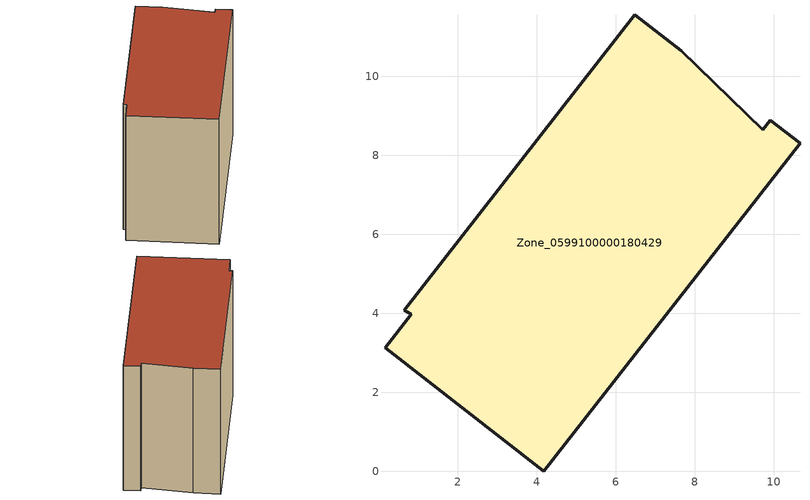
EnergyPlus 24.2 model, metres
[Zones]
Zone_0599100000180429
 floor ground (C_G): 0.17,3.13 0.82,3.98 0.64,4.08 6.48,11.56 7.65,10.65 9.72,8.64 9.91,8.88 10.66,8.3 4.18,0 z3.67
 wall outside (C_F): 7.65,10.65 6.48,11.56 0.64,4.08 0.82,3.98 0.17,3.13 4.18,0 10.66,8.3 9.91,8.88 9.72,8.64 7.65,10.65 z3.67:11.86
 roof outside (C_R): 0.82,3.98 0.17,3.13 4.18,0 10.66,8.3 9.91,8.88 9.72,8.64 7.65,10.65 6.48,11.56 0.64,4.08 z11.86
[BUILDING]
Pand.0599100000180429: North Axis=0; Terrain=City; Loads Convergence Tolerance Value=0.04; Temperature Convergence Tolerance Value=0.4; Solar Distribution=FullExterior; Maximum Number of Warmup Days=25; Minimum Number of Warmup Days=1
[Site:Location]
Rotterdam.The.Hague.AP_ZH_NLD Design_Conditions: Latitude=51.96; Longitude=4.45; Time Zone=1; Elevation=-4.5
[SITE:GROUNDTEMPERATURE:BUILDINGSURFACE]
18, 18, 18, 18, 18, 18, 18, 18, 18, 18, 18, 18
[MATERIAL] Thermal Absorptance=0.9; Solar Absorptance=0.7; Visible Absorptance=0.7
Name | Roughness | Thickness | Conductivity | Density | Specific Heat
G.TC.1975-1991 | MediumSmooth | 0.15 | 0.288461 | 540 | 1210
F.TC.1975-1991 | Rough | 0.3 | 0.230769 | 1920 | 840
R.TC.1975-1991 | MediumRough | 0.2 | 0.153846 | 1500 | 1000
[CONSTRUCTION]
C_G: G.TC.1975-1991
C_F: F.TC.1975-1991
C_R: R.TC.1975-1991
[ZONE]
Zone_0599100000180429: Type=1; Multiplier=1; Ceiling Height=Autocalculate; Volume=Autocalculate; Floor Area=autocalculate; Part of Total Floor Area=Yes
[ZONEINFILTRATION:DESIGNFLOWRATE]
Infil_Zone_0599100000180429: Zone or ZoneList or Space or SpaceList=Zone_0599100000180429; Schedule=AlwaysOn; Design Flow Rate Calculation Method=Flow/Area; Flow Rate per Floor Area=0.003; Constant Term Coefficient=1; Temperature Term Coefficient=0; Velocity Term Coefficient=0; Velocity Squared Term Coefficient=0
[HVACTEMPLATE:ZONE:IDEALLOADSAIRSYSTEM]
Zone_0599100000180429: Maximum Heating Supply Air Temperature=50; Minimum Cooling Supply Air Temperature=13; Maximum Heating Supply Air Humidity Ratio=0.0156; Minimum Cooling Supply Air Humidity Ratio=0.0077; Heating Limit=NoLimit; Cooling Limit=NoLimit; Dehumidification Control Type=ConstantSensibleHeatRatio; Cooling Sensible Heat Ratio=0.7; Dehumidification Setpoint=60; Humidification Control Type=None; Humidification Setpoint=30; Outdoor Air Method=None; Outdoor Air Flow Rate per Person=0.00944; Outdoor Air Flow Rate per Zone Floor Area=0; Outdoor Air Flow Rate per Zone=0; Demand Controlled Ventilation Type=None; Outdoor Air Economizer Type=NoEconomizer; Heat Recovery Type=None; Sensible Heat Recovery Effectiveness=0.7; Latent Heat Recovery Effectiveness=0.65
[ZONECONTROL:THERMOSTAT]
ThermostatControl_Zone_0599100000180429: Zone or ZoneList=Zone_0599100000180429; Control Type Schedule=DualSetpointControlType; Control 1=Thermostat_Zone_0599100000180429; Temperature Difference Between Cutout And Setpoint=0
[THERMOSTATSETPOINT:DUALSETPOINT]
Thermostat_Zone_0599100000180429: Heating Setpoint Temperature Schedule=HeatingSetpoint_Zone_0599100000180429; Cooling Setpoint Temperature Schedule=CoolingSetpoint_Zone_0599100000180429
[SCHEDULE:COMPACT]
HeatingSetpoint_Zone_0599100000180429: Through: 12/31, For: AllDays, Until: 24:00, 21
CoolingSetpoint_Zone_0599100000180429: Through: 12/31, For: AllDays, Until: 24:00, 24
DualSetpointControlType: Through: 12/31, For: AllDays, Until: 24:00, 4
AlwaysOn: Through: 12/31, For: AllDays, Until: 24:00, 1
